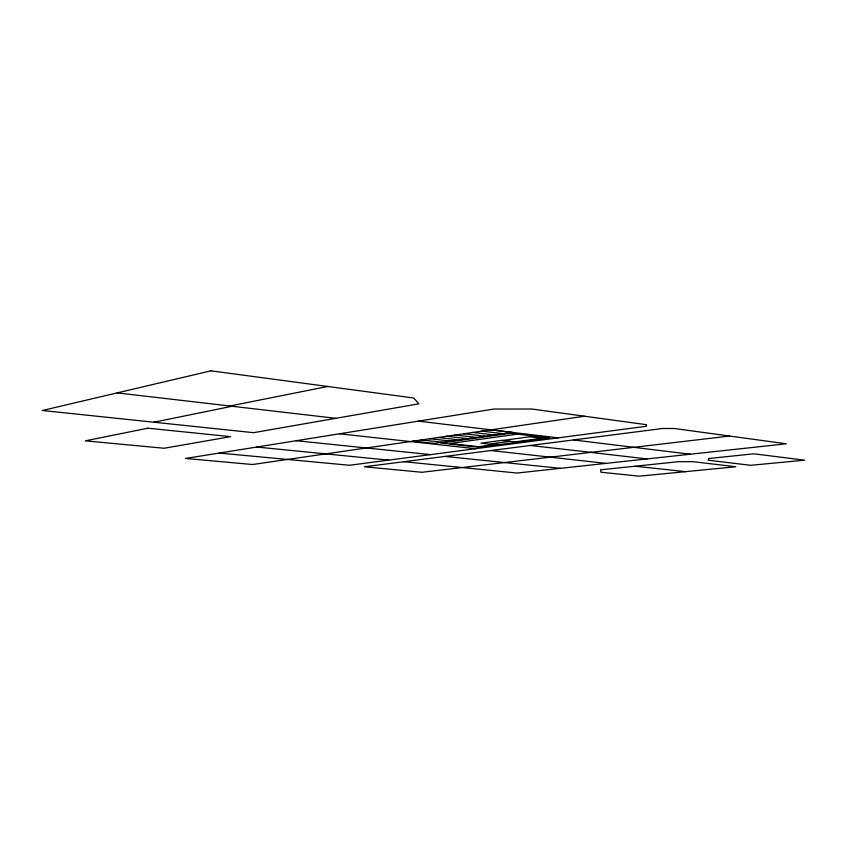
<?xml version="1.0" encoding="UTF-8"?>
<svg xmlns="http://www.w3.org/2000/svg" width="847" height="847" viewBox="0 0 847 847"><rect width="100%" height="100%" fill="white"/><g stroke="black" fill="none" stroke-linecap="round" stroke-linejoin="round"><path stroke-width="1.27" d="M153.9 422.219L232.131 406.253M229.929 405.999L327.704 386.476M219.182 453.05L349.525 465.268L646.335 426.274L646.505 424.696L531.736 409.016L493.79 409.059L185.493 458.46L252.607 464.516L584.483 416.226M517.538 434.151L449.81 443.521L481.255 446.983M502.599 440.44L529.597 436.798L542.059 438.27M510.032 441.298L489.185 444.082L480.937 443.161L501.752 440.345L514.987 441.869L546.866 437.634M478.597 446.697L496.84 444.273L499.518 444.569M403.871 461.7L517.051 473.039L786.302 443.796L674.339 428.497L662.534 428.497L364.369 466.782L421.997 472.277L729.563 436.046M635.165 466.21L600.502 469.82L600.989 472.234L639.189 476.173L735.821 466.75L693.238 461.71L678.521 461.679L635.165 466.21L685.541 471.652M256.81 447.036L388.667 460.133M296.206 440.726L430.668 454.617M445.067 456.417L560.418 468.327M412.807 441.043L434.13 443.373L512.456 432.394L490.657 429.789M475.591 448.709L339.414 433.791M420.991 439.868L442.367 442.219M437.687 437.454L459.18 439.868M429.281 438.672L450.72 441.054M490.879 450.53L605.986 463.383M530.338 445.469L591.46 452.404M446.21 436.216L467.756 438.661M524.949 440.546L527.649 440.853M463.616 433.706L485.267 436.216M454.85 434.966L476.448 437.444M472.499 432.415L494.203 434.956M117.182 392.892L335.804 418.323M591.206 452.436L646.981 458.936M481.509 431.112L503.266 433.685M418.386 421.139L558.152 437.857M573.451 439.932L690.316 454.225M708.95 458.502L708.113 460.196L750.654 465.31L804.65 460.165L753.819 453.812L708.95 458.502M210.956 370.827L42.35 410.499L253.486 432.679L418.873 403.828L413.791 398.005L210.956 370.827M147.886 428.201L85.314 440.842L164.138 448.254L230.659 436.65L147.886 428.201M510.392 433.304L440.694 443.034L479.18 447.258L549.565 437.963L510.392 433.304"/></g></svg>
